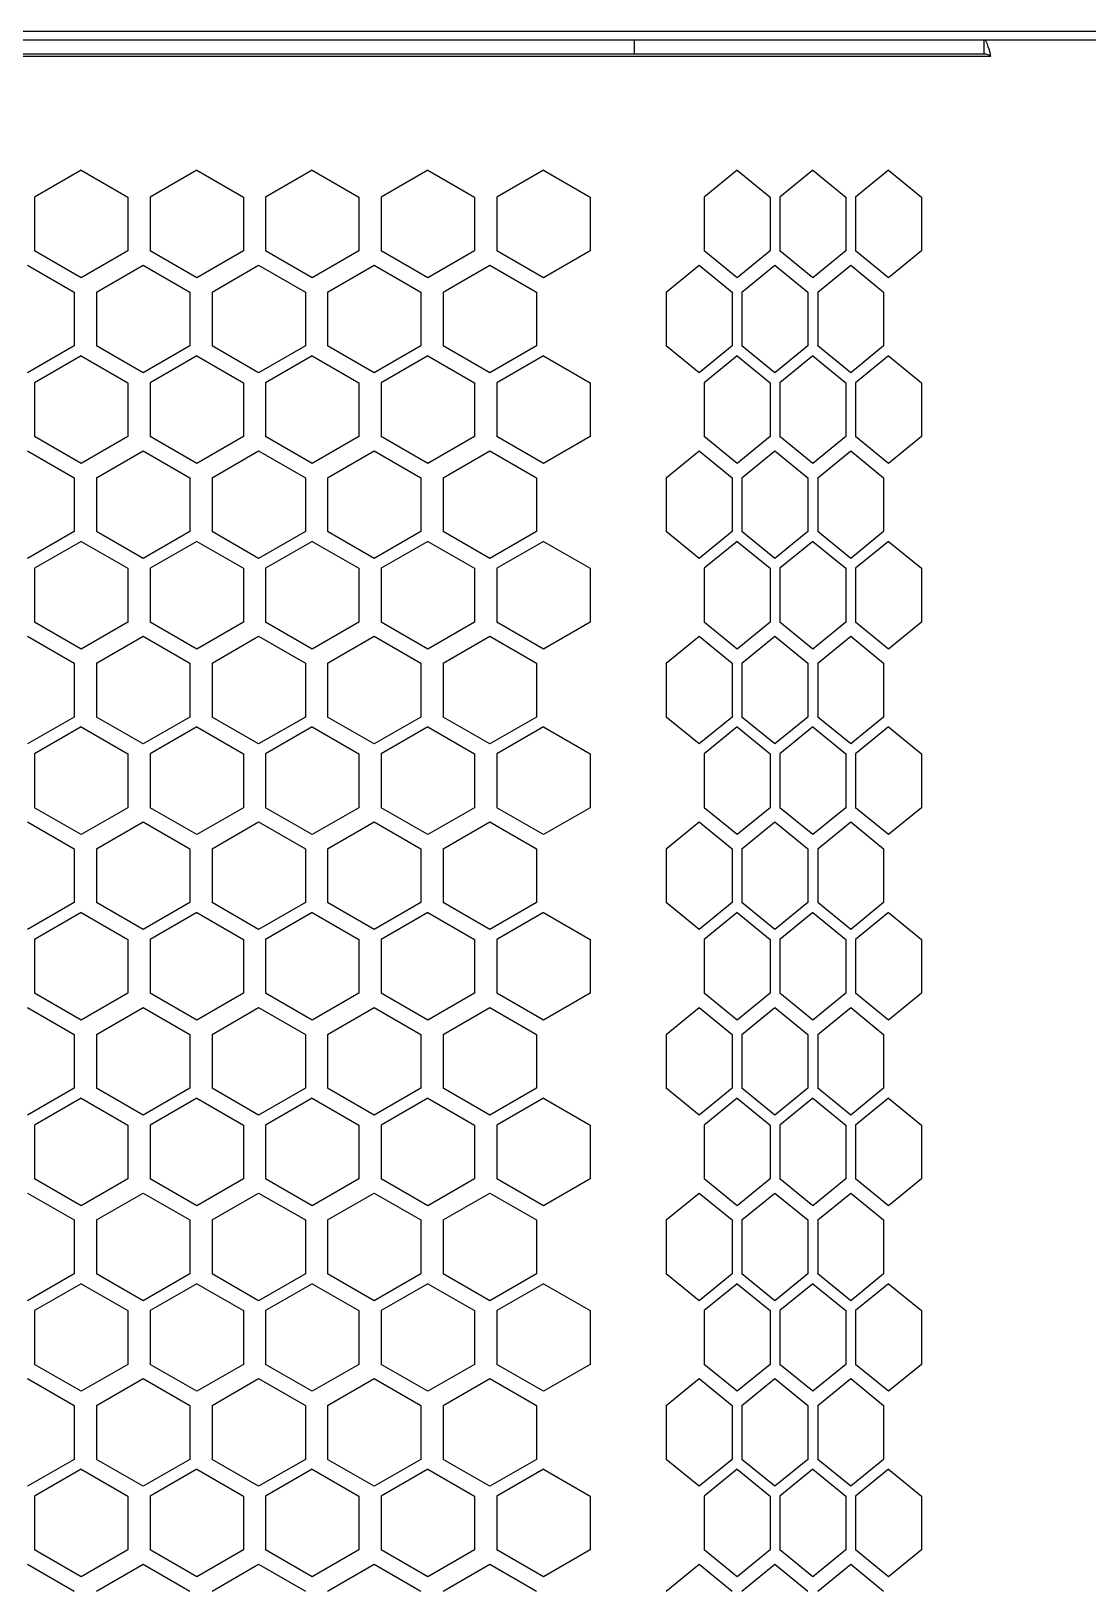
# Model space of a CAD drawing. Header units: millimetres. Extents: x 55614 to 110757, y -66981 to -47484.
# Drawn here: x 78667.3 to 78758, y -50333.7 to -50200.4 of the extents above; entities that cross this region are included whole.
import ezdxf

# ---------------------------------------------------------------- set-up
doc = ezdxf.new("R2010")
doc.units = ezdxf.units.MM
doc.layers.add('4209-0510_0', color=7, linetype='Continuous')
doc.layers.add('4215-0412-2-1_0', color=7, linetype='Continuous')
doc.layers.add('THICK', color=7, linetype='Continuous', lineweight=0)

# ---------------------------------------------------------------- blocks, each defined once
blk = doc.blocks.new('RU67I6756')
at = {"layer": '4209-0510_0', "color": 0, "linetype": 'Continuous'}
blk.add_line((25327.13, 16590.1), (25933.13, 16590.1), dxfattribs=at)
at = {"layer": '4215-0412-2-1_0', "color": 0, "linetype": 'Continuous'}
for p, q in [((25319.93, 16589.35), (25940.19, 16589.35)), ((25419.93, 16588.15), (25419.93, 16589.35)), ((25449.93, 16588.15), (25449.93, 16589.35)), ((25283.98, 16587.95), (25450.51, 16587.95)), ((25319.93, 16588.15), (25449.93, 16588.15)), ((25372.42, 16578.15), (25368.42, 16575.84)), ((25372.42, 16578.15), (25376.43, 16575.84)), ((25382.34, 16578.15), (25378.34, 16575.84)), ((25382.34, 16578.15), (25386.35, 16575.84)), ((25392.26, 16578.15), (25388.26, 16575.84)), ((25392.26, 16578.15), (25396.27, 16575.84)), ((25402.18, 16578.15), (25398.18, 16575.84)), ((25402.18, 16578.15), (25406.19, 16575.84)), ((25412.1, 16578.15), (25408.1, 16575.84)), ((25412.1, 16578.15), (25416.11, 16575.84)), ((25428.73, 16578.15), (25425.9, 16575.84)), ((25428.73, 16578.15), (25431.56, 16575.84)), ((25435.23, 16578.15), (25432.4, 16575.84)), ((25435.23, 16578.15), (25438.06, 16575.84)), ((25441.74, 16578.15), (25438.91, 16575.84)), ((25441.74, 16578.15), (25444.57, 16575.84)), ((25368.42, 16575.84), (25368.42, 16571.22)), ((25376.43, 16575.84), (25376.43, 16571.22)), ((25378.34, 16575.84), (25378.34, 16571.22)), ((25386.35, 16575.84), (25386.35, 16571.22)), ((25388.26, 16575.84), (25388.26, 16571.22)), ((25396.27, 16575.84), (25396.27, 16571.22)), ((25398.18, 16575.84), (25398.18, 16571.22)), ((25406.19, 16575.84), (25406.19, 16571.22)), ((25408.1, 16575.84), (25408.1, 16571.22)), ((25416.11, 16575.84), (25416.11, 16571.22)), ((25425.9, 16575.84), (25425.9, 16571.22)), ((25431.56, 16575.84), (25431.56, 16571.22)), ((25432.4, 16575.84), (25432.4, 16571.22)), ((25438.06, 16575.84), (25438.06, 16571.22)), ((25438.91, 16575.84), (25438.91, 16571.22)), ((25444.57, 16575.84), (25444.57, 16571.22)), ((25372.42, 16568.91), (25368.42, 16571.22)), ((25376.43, 16571.22), (25372.42, 16568.91)), ((25382.34, 16568.91), (25378.34, 16571.22)), ((25386.35, 16571.22), (25382.34, 16568.91)), ((25392.26, 16568.91), (25388.26, 16571.22)), ((25396.27, 16571.22), (25392.26, 16568.91)), ((25402.18, 16568.91), (25398.18, 16571.22)), ((25406.19, 16571.22), (25402.18, 16568.91)), ((25412.1, 16568.91), (25408.1, 16571.22)), ((25416.11, 16571.22), (25412.1, 16568.91)), ((25428.73, 16568.91), (25425.9, 16571.22)), ((25431.56, 16571.22), (25428.73, 16568.91)), ((25435.23, 16568.91), (25432.4, 16571.22)), ((25438.06, 16571.22), (25435.23, 16568.91)), ((25441.74, 16568.91), (25438.91, 16571.22)), ((25444.57, 16571.22), (25441.74, 16568.91)), ((25367.82, 16570), (25371.83, 16567.69)), ((25373.74, 16567.69), (25377.74, 16570)), ((25377.74, 16570), (25381.75, 16567.69)), ((25383.66, 16567.69), (25387.66, 16570)), ((25387.66, 16570), (25391.67, 16567.69)), ((25393.58, 16567.69), (25397.58, 16570)), ((25397.58, 16570), (25401.59, 16567.69)), ((25403.5, 16567.69), (25407.5, 16570)), ((25407.5, 16570), (25411.51, 16567.69)), ((25422.65, 16567.69), (25425.47, 16570)), ((25425.47, 16570), (25428.3, 16567.69)), ((25429.15, 16567.69), (25431.98, 16570)), ((25431.98, 16570), (25434.81, 16567.69)), ((25435.66, 16567.69), (25438.49, 16570)), ((25438.49, 16570), (25441.31, 16567.69)), ((25371.83, 16567.69), (25371.83, 16563.07)), ((25373.74, 16567.69), (25373.74, 16563.07)), ((25381.75, 16567.69), (25381.75, 16563.07)), ((25383.66, 16567.69), (25383.66, 16563.07)), ((25391.67, 16567.69), (25391.67, 16563.07)), ((25393.58, 16567.69), (25393.58, 16563.07)), ((25401.59, 16567.69), (25401.59, 16563.07)), ((25403.5, 16567.69), (25403.5, 16563.07)), ((25411.51, 16567.69), (25411.51, 16563.07)), ((25422.65, 16567.69), (25422.65, 16563.07)), ((25428.3, 16567.69), (25428.3, 16563.07)), ((25429.15, 16567.69), (25429.15, 16563.07)), ((25434.81, 16567.69), (25434.81, 16563.07)), ((25435.66, 16567.69), (25435.66, 16563.07)), ((25441.31, 16567.69), (25441.31, 16563.07)), ((25371.83, 16563.07), (25367.82, 16560.76)), ((25372.42, 16562.22), (25368.42, 16559.91)), ((25372.42, 16562.22), (25376.43, 16559.91)), ((25377.74, 16560.76), (25373.74, 16563.07)), ((25381.75, 16563.07), (25377.74, 16560.76)), ((25382.34, 16562.22), (25378.34, 16559.91)), ((25382.34, 16562.22), (25386.35, 16559.91)), ((25387.66, 16560.76), (25383.66, 16563.07)), ((25391.67, 16563.07), (25387.66, 16560.76)), ((25392.26, 16562.22), (25388.26, 16559.91)), ((25392.26, 16562.22), (25396.27, 16559.91)), ((25397.58, 16560.76), (25393.58, 16563.07)), ((25401.59, 16563.07), (25397.58, 16560.76)), ((25402.18, 16562.22), (25398.18, 16559.91)), ((25402.18, 16562.22), (25406.19, 16559.91)), ((25407.5, 16560.76), (25403.5, 16563.07)), ((25411.51, 16563.07), (25407.5, 16560.76)), ((25412.1, 16562.22), (25408.1, 16559.91)), ((25412.1, 16562.22), (25416.11, 16559.91)), ((25425.47, 16560.76), (25422.65, 16563.07)), ((25428.3, 16563.07), (25425.47, 16560.76)), ((25428.73, 16562.22), (25425.9, 16559.91)), ((25428.73, 16562.22), (25431.56, 16559.91)), ((25431.98, 16560.76), (25429.15, 16563.07)), ((25434.81, 16563.07), (25431.98, 16560.76)), ((25435.23, 16562.22), (25432.4, 16559.91)), ((25435.23, 16562.22), (25438.06, 16559.91)), ((25438.49, 16560.76), (25435.66, 16563.07)), ((25441.31, 16563.07), (25438.49, 16560.76)), ((25441.74, 16562.22), (25438.91, 16559.91)), ((25441.74, 16562.22), (25444.57, 16559.91)), ((25368.42, 16559.91), (25368.42, 16555.29)), ((25376.43, 16559.91), (25376.43, 16555.29)), ((25378.34, 16559.91), (25378.34, 16555.29)), ((25386.35, 16559.91), (25386.35, 16555.29)), ((25388.26, 16559.91), (25388.26, 16555.29)), ((25396.27, 16559.91), (25396.27, 16555.29)), ((25398.18, 16559.91), (25398.18, 16555.29)), ((25406.19, 16559.91), (25406.19, 16555.29)), ((25408.1, 16559.91), (25408.1, 16555.29)), ((25416.11, 16559.91), (25416.11, 16555.29)), ((25425.9, 16559.91), (25425.9, 16555.29)), ((25431.56, 16559.91), (25431.56, 16555.29)), ((25432.4, 16559.91), (25432.4, 16555.29)), ((25438.06, 16559.91), (25438.06, 16555.29)), ((25438.91, 16559.91), (25438.91, 16555.29)), ((25444.57, 16559.91), (25444.57, 16555.29)), ((25372.42, 16552.98), (25368.42, 16555.29)), ((25376.43, 16555.29), (25372.42, 16552.98)), ((25382.34, 16552.98), (25378.34, 16555.29)), ((25386.35, 16555.29), (25382.34, 16552.98)), ((25392.26, 16552.98), (25388.26, 16555.29)), ((25396.27, 16555.29), (25392.26, 16552.98)), ((25402.18, 16552.98), (25398.18, 16555.29)), ((25406.19, 16555.29), (25402.18, 16552.98)), ((25412.1, 16552.98), (25408.1, 16555.29)), ((25416.11, 16555.29), (25412.1, 16552.98)), ((25428.73, 16552.98), (25425.9, 16555.29)), ((25431.56, 16555.29), (25428.73, 16552.98)), ((25435.23, 16552.98), (25432.4, 16555.29)), ((25438.06, 16555.29), (25435.23, 16552.98)), ((25441.74, 16552.98), (25438.91, 16555.29)), ((25444.57, 16555.29), (25441.74, 16552.98)), ((25367.82, 16554.07), (25371.83, 16551.76)), ((25373.74, 16551.76), (25377.74, 16554.07)), ((25377.74, 16554.07), (25381.75, 16551.76)), ((25383.66, 16551.76), (25387.66, 16554.07)), ((25387.66, 16554.07), (25391.67, 16551.76)), ((25393.58, 16551.76), (25397.58, 16554.07)), ((25397.58, 16554.07), (25401.59, 16551.76)), ((25403.5, 16551.76), (25407.5, 16554.07)), ((25407.5, 16554.07), (25411.51, 16551.76)), ((25422.65, 16551.76), (25425.47, 16554.07)), ((25425.47, 16554.07), (25428.3, 16551.76)), ((25429.15, 16551.76), (25431.98, 16554.07)), ((25431.98, 16554.07), (25434.81, 16551.76)), ((25435.66, 16551.76), (25438.49, 16554.07)), ((25438.49, 16554.07), (25441.31, 16551.76)), ((25371.83, 16551.76), (25371.83, 16547.14)), ((25373.74, 16551.76), (25373.74, 16547.14)), ((25381.75, 16551.76), (25381.75, 16547.14)), ((25383.66, 16551.76), (25383.66, 16547.14)), ((25391.67, 16551.76), (25391.67, 16547.14)), ((25393.58, 16551.76), (25393.58, 16547.14)), ((25401.59, 16551.76), (25401.59, 16547.14)), ((25403.5, 16551.76), (25403.5, 16547.14)), ((25411.51, 16551.76), (25411.51, 16547.14)), ((25422.65, 16551.76), (25422.65, 16547.14)), ((25428.3, 16551.76), (25428.3, 16547.14)), ((25429.15, 16551.76), (25429.15, 16547.14)), ((25434.81, 16551.76), (25434.81, 16547.14)), ((25435.66, 16551.76), (25435.66, 16547.14)), ((25441.31, 16551.76), (25441.31, 16547.14)), ((25371.83, 16547.14), (25367.82, 16544.83)), ((25377.74, 16544.83), (25373.74, 16547.14)), ((25381.75, 16547.14), (25377.74, 16544.83)), ((25387.66, 16544.83), (25383.66, 16547.14)), ((25391.67, 16547.14), (25387.66, 16544.83)), ((25397.58, 16544.83), (25393.58, 16547.14)), ((25401.59, 16547.14), (25397.58, 16544.83)), ((25407.5, 16544.83), (25403.5, 16547.14)), ((25411.51, 16547.14), (25407.5, 16544.83)), ((25425.47, 16544.83), (25422.65, 16547.14)), ((25428.3, 16547.14), (25425.47, 16544.83)), ((25431.98, 16544.83), (25429.15, 16547.14)), ((25434.81, 16547.14), (25431.98, 16544.83)), ((25438.49, 16544.83), (25435.66, 16547.14)), ((25441.31, 16547.14), (25438.49, 16544.83)), ((25372.42, 16546.29), (25368.42, 16543.98)), ((25372.42, 16546.29), (25376.43, 16543.98)), ((25382.34, 16546.29), (25378.34, 16543.98)), ((25382.34, 16546.29), (25386.35, 16543.98)), ((25392.26, 16546.29), (25388.26, 16543.98)), ((25392.26, 16546.29), (25396.27, 16543.98)), ((25402.18, 16546.29), (25398.18, 16543.98)), ((25402.18, 16546.29), (25406.19, 16543.98)), ((25412.1, 16546.29), (25408.1, 16543.98)), ((25412.1, 16546.29), (25416.11, 16543.98)), ((25428.73, 16546.29), (25425.9, 16543.98)), ((25428.73, 16546.29), (25431.56, 16543.98)), ((25435.23, 16546.29), (25432.4, 16543.98)), ((25435.23, 16546.29), (25438.06, 16543.98)), ((25441.74, 16546.29), (25438.91, 16543.98)), ((25441.74, 16546.29), (25444.57, 16543.98)), ((25368.42, 16543.98), (25368.42, 16539.36)), ((25376.43, 16543.98), (25376.43, 16539.36)), ((25378.34, 16543.98), (25378.34, 16539.36)), ((25386.35, 16543.98), (25386.35, 16539.36)), ((25388.26, 16543.98), (25388.26, 16539.36)), ((25396.27, 16543.98), (25396.27, 16539.36)), ((25398.18, 16543.98), (25398.18, 16539.36)), ((25406.19, 16543.98), (25406.19, 16539.36)), ((25408.1, 16543.98), (25408.1, 16539.36)), ((25416.11, 16543.98), (25416.11, 16539.36)), ((25425.9, 16543.98), (25425.9, 16539.36)), ((25431.56, 16543.98), (25431.56, 16539.36)), ((25432.4, 16543.98), (25432.4, 16539.36)), ((25438.06, 16543.98), (25438.06, 16539.36)), ((25438.91, 16543.98), (25438.91, 16539.36)), ((25444.57, 16543.98), (25444.57, 16539.36)), ((25372.42, 16537.05), (25368.42, 16539.36)), ((25376.43, 16539.36), (25372.42, 16537.05)), ((25382.34, 16537.05), (25378.34, 16539.36)), ((25386.35, 16539.36), (25382.34, 16537.05)), ((25392.26, 16537.05), (25388.26, 16539.36)), ((25396.27, 16539.36), (25392.26, 16537.05)), ((25402.18, 16537.05), (25398.18, 16539.36)), ((25406.19, 16539.36), (25402.18, 16537.05)), ((25412.1, 16537.05), (25408.1, 16539.36)), ((25416.11, 16539.36), (25412.1, 16537.05)), ((25428.73, 16537.05), (25425.9, 16539.36)), ((25431.56, 16539.36), (25428.73, 16537.05)), ((25435.23, 16537.05), (25432.4, 16539.36)), ((25438.06, 16539.36), (25435.23, 16537.05)), ((25441.74, 16537.05), (25438.91, 16539.36)), ((25444.57, 16539.36), (25441.74, 16537.05)), ((25367.82, 16538.14), (25371.83, 16535.83)), ((25373.74, 16535.83), (25377.74, 16538.14)), ((25377.74, 16538.14), (25381.75, 16535.83)), ((25383.66, 16535.83), (25387.66, 16538.14)), ((25387.66, 16538.14), (25391.67, 16535.83)), ((25393.58, 16535.83), (25397.58, 16538.14)), ((25397.58, 16538.14), (25401.59, 16535.83)), ((25403.5, 16535.83), (25407.5, 16538.14)), ((25407.5, 16538.14), (25411.51, 16535.83)), ((25422.65, 16535.83), (25425.47, 16538.14)), ((25425.47, 16538.14), (25428.3, 16535.83)), ((25429.15, 16535.83), (25431.98, 16538.14)), ((25431.98, 16538.14), (25434.81, 16535.83)), ((25435.66, 16535.83), (25438.49, 16538.14)), ((25438.49, 16538.14), (25441.31, 16535.83)), ((25371.83, 16535.83), (25371.83, 16531.21)), ((25373.74, 16535.83), (25373.74, 16531.21)), ((25381.75, 16535.83), (25381.75, 16531.21)), ((25383.66, 16535.83), (25383.66, 16531.21)), ((25391.67, 16535.83), (25391.67, 16531.21)), ((25393.58, 16535.83), (25393.58, 16531.21)), ((25401.59, 16535.83), (25401.59, 16531.21)), ((25403.5, 16535.83), (25403.5, 16531.21)), ((25411.51, 16535.83), (25411.51, 16531.21)), ((25422.65, 16535.83), (25422.65, 16531.21)), ((25428.3, 16535.83), (25428.3, 16531.21)), ((25429.15, 16535.83), (25429.15, 16531.21)), ((25434.81, 16535.83), (25434.81, 16531.21)), ((25435.66, 16535.83), (25435.66, 16531.21)), ((25441.31, 16535.83), (25441.31, 16531.21)), ((25371.83, 16531.21), (25367.82, 16528.9)), ((25377.74, 16528.9), (25373.74, 16531.21)), ((25381.75, 16531.21), (25377.74, 16528.9)), ((25387.66, 16528.9), (25383.66, 16531.21)), ((25391.67, 16531.21), (25387.66, 16528.9)), ((25397.58, 16528.9), (25393.58, 16531.21)), ((25401.59, 16531.21), (25397.58, 16528.9)), ((25407.5, 16528.9), (25403.5, 16531.21)), ((25411.51, 16531.21), (25407.5, 16528.9)), ((25425.47, 16528.9), (25422.65, 16531.21)), ((25428.3, 16531.21), (25425.47, 16528.9)), ((25431.98, 16528.9), (25429.15, 16531.21)), ((25434.81, 16531.21), (25431.98, 16528.9)), ((25438.49, 16528.9), (25435.66, 16531.21)), ((25441.31, 16531.21), (25438.49, 16528.9)), ((25372.42, 16530.36), (25368.42, 16528.05)), ((25372.42, 16530.36), (25376.43, 16528.05)), ((25382.34, 16530.36), (25378.34, 16528.05)), ((25382.34, 16530.36), (25386.35, 16528.05)), ((25392.26, 16530.36), (25388.26, 16528.05)), ((25392.26, 16530.36), (25396.27, 16528.05)), ((25402.18, 16530.36), (25398.18, 16528.05)), ((25402.18, 16530.36), (25406.19, 16528.05)), ((25412.1, 16530.36), (25408.1, 16528.05)), ((25412.1, 16530.36), (25416.11, 16528.05)), ((25428.73, 16530.36), (25425.9, 16528.05)), ((25428.73, 16530.36), (25431.56, 16528.05)), ((25435.23, 16530.36), (25432.4, 16528.05)), ((25435.23, 16530.36), (25438.06, 16528.05)), ((25441.74, 16530.36), (25438.91, 16528.05)), ((25441.74, 16530.36), (25444.57, 16528.05)), ((25368.42, 16528.05), (25368.42, 16523.43)), ((25376.43, 16528.05), (25376.43, 16523.43)), ((25378.34, 16528.05), (25378.34, 16523.43)), ((25386.35, 16528.05), (25386.35, 16523.43)), ((25388.26, 16528.05), (25388.26, 16523.43)), ((25396.27, 16528.05), (25396.27, 16523.43)), ((25398.18, 16528.05), (25398.18, 16523.43)), ((25406.19, 16528.05), (25406.19, 16523.43)), ((25408.1, 16528.05), (25408.1, 16523.43)), ((25416.11, 16528.05), (25416.11, 16523.43)), ((25425.9, 16528.05), (25425.9, 16523.43)), ((25431.56, 16528.05), (25431.56, 16523.43)), ((25432.4, 16528.05), (25432.4, 16523.43)), ((25438.06, 16528.05), (25438.06, 16523.43)), ((25438.91, 16528.05), (25438.91, 16523.43)), ((25444.57, 16528.05), (25444.57, 16523.43)), ((25372.42, 16521.12), (25368.42, 16523.43)), ((25376.43, 16523.43), (25372.42, 16521.12)), ((25382.34, 16521.12), (25378.34, 16523.43)), ((25386.35, 16523.43), (25382.34, 16521.12)), ((25392.26, 16521.12), (25388.26, 16523.43)), ((25396.27, 16523.43), (25392.26, 16521.12)), ((25402.18, 16521.12), (25398.18, 16523.43)), ((25406.19, 16523.43), (25402.18, 16521.12)), ((25412.1, 16521.12), (25408.1, 16523.43)), ((25416.11, 16523.43), (25412.1, 16521.12)), ((25428.73, 16521.12), (25425.9, 16523.43)), ((25431.56, 16523.43), (25428.73, 16521.12)), ((25435.23, 16521.12), (25432.4, 16523.43)), ((25438.06, 16523.43), (25435.23, 16521.12)), ((25441.74, 16521.12), (25438.91, 16523.43)), ((25444.57, 16523.43), (25441.74, 16521.12)), ((25367.82, 16522.21), (25371.83, 16519.9)), ((25373.74, 16519.9), (25377.74, 16522.21)), ((25377.74, 16522.21), (25381.75, 16519.9)), ((25383.66, 16519.9), (25387.66, 16522.21)), ((25387.66, 16522.21), (25391.67, 16519.9)), ((25393.58, 16519.9), (25397.58, 16522.21)), ((25397.58, 16522.21), (25401.59, 16519.9)), ((25403.5, 16519.9), (25407.5, 16522.21)), ((25407.5, 16522.21), (25411.51, 16519.9)), ((25422.65, 16519.9), (25425.47, 16522.21)), ((25425.47, 16522.21), (25428.3, 16519.9)), ((25429.15, 16519.9), (25431.98, 16522.21)), ((25431.98, 16522.21), (25434.81, 16519.9)), ((25435.66, 16519.9), (25438.49, 16522.21)), ((25438.49, 16522.21), (25441.31, 16519.9)), ((25371.83, 16519.9), (25371.83, 16515.28)), ((25373.74, 16519.9), (25373.74, 16515.28)), ((25381.75, 16519.9), (25381.75, 16515.28)), ((25383.66, 16519.9), (25383.66, 16515.28)), ((25391.67, 16519.9), (25391.67, 16515.28)), ((25393.58, 16519.9), (25393.58, 16515.28)), ((25401.59, 16519.9), (25401.59, 16515.28)), ((25403.5, 16519.9), (25403.5, 16515.28)), ((25411.51, 16519.9), (25411.51, 16515.28)), ((25422.65, 16519.9), (25422.65, 16515.28)), ((25428.3, 16519.9), (25428.3, 16515.28)), ((25429.15, 16519.9), (25429.15, 16515.28)), ((25434.81, 16519.9), (25434.81, 16515.28)), ((25435.66, 16519.9), (25435.66, 16515.28)), ((25441.31, 16519.9), (25441.31, 16515.28)), ((25371.83, 16515.28), (25367.82, 16512.97)), ((25377.74, 16512.97), (25373.74, 16515.28)), ((25381.75, 16515.28), (25377.74, 16512.97)), ((25387.66, 16512.97), (25383.66, 16515.28)), ((25391.67, 16515.28), (25387.66, 16512.97)), ((25397.58, 16512.97), (25393.58, 16515.28)), ((25401.59, 16515.28), (25397.58, 16512.97)), ((25407.5, 16512.97), (25403.5, 16515.28)), ((25411.51, 16515.28), (25407.5, 16512.97)), ((25425.47, 16512.97), (25422.65, 16515.28)), ((25428.3, 16515.28), (25425.47, 16512.97)), ((25431.98, 16512.97), (25429.15, 16515.28)), ((25434.81, 16515.28), (25431.98, 16512.97)), ((25438.49, 16512.97), (25435.66, 16515.28)), ((25441.31, 16515.28), (25438.49, 16512.97)), ((25372.42, 16514.43), (25368.42, 16512.12)), ((25372.42, 16514.43), (25376.43, 16512.12)), ((25382.34, 16514.43), (25378.34, 16512.12)), ((25382.34, 16514.43), (25386.35, 16512.12)), ((25392.26, 16514.43), (25388.26, 16512.12)), ((25392.26, 16514.43), (25396.27, 16512.12)), ((25402.18, 16514.43), (25398.18, 16512.12)), ((25402.18, 16514.43), (25406.19, 16512.12)), ((25412.1, 16514.43), (25408.1, 16512.12)), ((25412.1, 16514.43), (25416.11, 16512.12)), ((25428.73, 16514.43), (25425.9, 16512.12)), ((25428.73, 16514.43), (25431.56, 16512.12)), ((25435.23, 16514.43), (25432.4, 16512.12)), ((25435.23, 16514.43), (25438.06, 16512.12)), ((25441.74, 16514.43), (25438.91, 16512.12)), ((25441.74, 16514.43), (25444.57, 16512.12)), ((25368.42, 16512.12), (25368.42, 16507.5)), ((25376.43, 16512.12), (25376.43, 16507.5)), ((25378.34, 16512.12), (25378.34, 16507.5)), ((25386.35, 16512.12), (25386.35, 16507.5)), ((25388.26, 16512.12), (25388.26, 16507.5)), ((25396.27, 16512.12), (25396.27, 16507.5)), ((25398.18, 16512.12), (25398.18, 16507.5)), ((25406.19, 16512.12), (25406.19, 16507.5)), ((25408.1, 16512.12), (25408.1, 16507.5)), ((25416.11, 16512.12), (25416.11, 16507.5)), ((25425.9, 16512.12), (25425.9, 16507.5)), ((25431.56, 16512.12), (25431.56, 16507.5)), ((25432.4, 16512.12), (25432.4, 16507.5)), ((25438.06, 16512.12), (25438.06, 16507.5)), ((25438.91, 16512.12), (25438.91, 16507.5)), ((25444.57, 16512.12), (25444.57, 16507.5)), ((25372.42, 16505.19), (25368.42, 16507.5)), ((25376.43, 16507.5), (25372.42, 16505.19)), ((25382.34, 16505.19), (25378.34, 16507.5)), ((25386.35, 16507.5), (25382.34, 16505.19)), ((25392.26, 16505.19), (25388.26, 16507.5)), ((25396.27, 16507.5), (25392.26, 16505.19)), ((25402.18, 16505.19), (25398.18, 16507.5)), ((25406.19, 16507.5), (25402.18, 16505.19)), ((25412.1, 16505.19), (25408.1, 16507.5)), ((25416.11, 16507.5), (25412.1, 16505.19)), ((25428.73, 16505.19), (25425.9, 16507.5)), ((25431.56, 16507.5), (25428.73, 16505.19)), ((25435.23, 16505.19), (25432.4, 16507.5)), ((25438.06, 16507.5), (25435.23, 16505.19)), ((25441.74, 16505.19), (25438.91, 16507.5)), ((25444.57, 16507.5), (25441.74, 16505.19)), ((25367.82, 16506.28), (25371.83, 16503.97)), ((25373.74, 16503.97), (25377.74, 16506.28)), ((25377.74, 16506.28), (25381.75, 16503.97)), ((25383.66, 16503.97), (25387.66, 16506.28)), ((25387.66, 16506.28), (25391.67, 16503.97)), ((25393.58, 16503.97), (25397.58, 16506.28)), ((25397.58, 16506.28), (25401.59, 16503.97)), ((25403.5, 16503.97), (25407.5, 16506.28)), ((25407.5, 16506.28), (25411.51, 16503.97)), ((25422.65, 16503.97), (25425.47, 16506.28)), ((25425.47, 16506.28), (25428.3, 16503.97)), ((25429.15, 16503.97), (25431.98, 16506.28)), ((25431.98, 16506.28), (25434.81, 16503.97)), ((25435.66, 16503.97), (25438.49, 16506.28)), ((25438.49, 16506.28), (25441.31, 16503.97)), ((25371.83, 16503.97), (25371.83, 16499.35)), ((25373.74, 16503.97), (25373.74, 16499.35)), ((25381.75, 16503.97), (25381.75, 16499.35)), ((25383.66, 16503.97), (25383.66, 16499.35)), ((25391.67, 16503.97), (25391.67, 16499.35)), ((25393.58, 16503.97), (25393.58, 16499.35)), ((25401.59, 16503.97), (25401.59, 16499.35)), ((25403.5, 16503.97), (25403.5, 16499.35)), ((25411.51, 16503.97), (25411.51, 16499.35)), ((25422.65, 16503.97), (25422.65, 16499.35)), ((25428.3, 16503.97), (25428.3, 16499.35)), ((25429.15, 16503.97), (25429.15, 16499.35)), ((25434.81, 16503.97), (25434.81, 16499.35)), ((25435.66, 16503.97), (25435.66, 16499.35)), ((25441.31, 16503.97), (25441.31, 16499.35)), ((25371.83, 16499.35), (25367.82, 16497.04)), ((25377.74, 16497.04), (25373.74, 16499.35)), ((25381.75, 16499.35), (25377.74, 16497.04)), ((25387.66, 16497.04), (25383.66, 16499.35)), ((25391.67, 16499.35), (25387.66, 16497.04)), ((25397.58, 16497.04), (25393.58, 16499.35)), ((25401.59, 16499.35), (25397.58, 16497.04)), ((25407.5, 16497.04), (25403.5, 16499.35)), ((25411.51, 16499.35), (25407.5, 16497.04)), ((25425.47, 16497.04), (25422.65, 16499.35)), ((25428.3, 16499.35), (25425.47, 16497.04)), ((25431.98, 16497.04), (25429.15, 16499.35)), ((25434.81, 16499.35), (25431.98, 16497.04)), ((25438.49, 16497.04), (25435.66, 16499.35)), ((25441.31, 16499.35), (25438.49, 16497.04)), ((25372.42, 16498.5), (25368.42, 16496.19)), ((25372.42, 16498.5), (25376.43, 16496.19)), ((25382.34, 16498.5), (25378.34, 16496.19)), ((25382.34, 16498.5), (25386.35, 16496.19)), ((25392.26, 16498.5), (25388.26, 16496.19)), ((25392.26, 16498.5), (25396.27, 16496.19)), ((25402.18, 16498.5), (25398.18, 16496.19)), ((25402.18, 16498.5), (25406.19, 16496.19)), ((25412.1, 16498.5), (25408.1, 16496.19)), ((25412.1, 16498.5), (25416.11, 16496.19)), ((25428.73, 16498.5), (25425.9, 16496.19)), ((25428.73, 16498.5), (25431.56, 16496.19)), ((25435.23, 16498.5), (25432.4, 16496.19)), ((25435.23, 16498.5), (25438.06, 16496.19)), ((25441.74, 16498.5), (25438.91, 16496.19)), ((25441.74, 16498.5), (25444.57, 16496.19)), ((25368.42, 16496.19), (25368.42, 16491.57)), ((25376.43, 16496.19), (25376.43, 16491.57)), ((25378.34, 16496.19), (25378.34, 16491.57)), ((25386.35, 16496.19), (25386.35, 16491.57)), ((25388.26, 16496.19), (25388.26, 16491.57)), ((25396.27, 16496.19), (25396.27, 16491.57)), ((25398.18, 16496.19), (25398.18, 16491.57)), ((25406.19, 16496.19), (25406.19, 16491.57)), ((25408.1, 16496.19), (25408.1, 16491.57)), ((25416.11, 16496.19), (25416.11, 16491.57)), ((25425.9, 16496.19), (25425.9, 16491.57)), ((25431.56, 16496.19), (25431.56, 16491.57)), ((25432.4, 16496.19), (25432.4, 16491.57)), ((25438.06, 16496.19), (25438.06, 16491.57)), ((25438.91, 16496.19), (25438.91, 16491.57)), ((25444.57, 16496.19), (25444.57, 16491.57)), ((25372.42, 16489.26), (25368.42, 16491.57)), ((25376.43, 16491.57), (25372.42, 16489.26)), ((25382.34, 16489.26), (25378.34, 16491.57)), ((25386.35, 16491.57), (25382.34, 16489.26)), ((25392.26, 16489.26), (25388.26, 16491.57)), ((25396.27, 16491.57), (25392.26, 16489.26)), ((25402.18, 16489.26), (25398.18, 16491.57)), ((25406.19, 16491.57), (25402.18, 16489.26)), ((25412.1, 16489.26), (25408.1, 16491.57)), ((25416.11, 16491.57), (25412.1, 16489.26)), ((25428.73, 16489.26), (25425.9, 16491.57)), ((25431.56, 16491.57), (25428.73, 16489.26)), ((25435.23, 16489.26), (25432.4, 16491.57)), ((25438.06, 16491.57), (25435.23, 16489.26)), ((25441.74, 16489.26), (25438.91, 16491.57)), ((25444.57, 16491.57), (25441.74, 16489.26)), ((25367.82, 16490.35), (25371.83, 16488.04)), ((25373.74, 16488.04), (25377.74, 16490.35)), ((25377.74, 16490.35), (25381.75, 16488.04)), ((25383.66, 16488.04), (25387.66, 16490.35)), ((25387.66, 16490.35), (25391.67, 16488.04)), ((25393.58, 16488.04), (25397.58, 16490.35)), ((25397.58, 16490.35), (25401.59, 16488.04)), ((25403.5, 16488.04), (25407.5, 16490.35)), ((25407.5, 16490.35), (25411.51, 16488.04)), ((25422.65, 16488.04), (25425.47, 16490.35)), ((25425.47, 16490.35), (25428.3, 16488.04)), ((25429.15, 16488.04), (25431.98, 16490.35)), ((25431.98, 16490.35), (25434.81, 16488.04)), ((25435.66, 16488.04), (25438.49, 16490.35)), ((25438.49, 16490.35), (25441.31, 16488.04)), ((25371.83, 16488.04), (25371.83, 16483.42)), ((25373.74, 16488.04), (25373.74, 16483.42)), ((25381.75, 16488.04), (25381.75, 16483.42)), ((25383.66, 16488.04), (25383.66, 16483.42)), ((25391.67, 16488.04), (25391.67, 16483.42)), ((25393.58, 16488.04), (25393.58, 16483.42)), ((25401.59, 16488.04), (25401.59, 16483.42)), ((25403.5, 16488.04), (25403.5, 16483.42)), ((25411.51, 16488.04), (25411.51, 16483.42)), ((25422.65, 16488.04), (25422.65, 16483.42)), ((25428.3, 16488.04), (25428.3, 16483.42)), ((25429.15, 16488.04), (25429.15, 16483.42)), ((25434.81, 16488.04), (25434.81, 16483.42)), ((25435.66, 16488.04), (25435.66, 16483.42)), ((25441.31, 16488.04), (25441.31, 16483.42)), ((25371.83, 16483.42), (25367.82, 16481.11)), ((25377.74, 16481.11), (25373.74, 16483.42)), ((25381.75, 16483.42), (25377.74, 16481.11)), ((25387.66, 16481.11), (25383.66, 16483.42)), ((25391.67, 16483.42), (25387.66, 16481.11)), ((25397.58, 16481.11), (25393.58, 16483.42)), ((25401.59, 16483.42), (25397.58, 16481.11)), ((25407.5, 16481.11), (25403.5, 16483.42)), ((25411.51, 16483.42), (25407.5, 16481.11)), ((25425.47, 16481.11), (25422.65, 16483.42)), ((25428.3, 16483.42), (25425.47, 16481.11)), ((25431.98, 16481.11), (25429.15, 16483.42)), ((25434.81, 16483.42), (25431.98, 16481.11)), ((25438.49, 16481.11), (25435.66, 16483.42)), ((25441.31, 16483.42), (25438.49, 16481.11)), ((25372.42, 16482.57), (25368.42, 16480.26)), ((25372.42, 16482.57), (25376.43, 16480.26)), ((25382.34, 16482.57), (25378.34, 16480.26)), ((25382.34, 16482.57), (25386.35, 16480.26)), ((25392.26, 16482.57), (25388.26, 16480.26)), ((25392.26, 16482.57), (25396.27, 16480.26)), ((25402.18, 16482.57), (25398.18, 16480.26)), ((25402.18, 16482.57), (25406.19, 16480.26)), ((25412.1, 16482.57), (25408.1, 16480.26)), ((25412.1, 16482.57), (25416.11, 16480.26)), ((25428.73, 16482.57), (25425.9, 16480.26)), ((25428.73, 16482.57), (25431.56, 16480.26)), ((25435.23, 16482.57), (25432.4, 16480.26)), ((25435.23, 16482.57), (25438.06, 16480.26)), ((25441.74, 16482.57), (25438.91, 16480.26)), ((25441.74, 16482.57), (25444.57, 16480.26)), ((25368.42, 16480.26), (25368.42, 16475.64)), ((25376.43, 16480.26), (25376.43, 16475.64)), ((25378.34, 16480.26), (25378.34, 16475.64)), ((25386.35, 16480.26), (25386.35, 16475.64)), ((25388.26, 16480.26), (25388.26, 16475.64)), ((25396.27, 16480.26), (25396.27, 16475.64)), ((25398.18, 16480.26), (25398.18, 16475.64)), ((25406.19, 16480.26), (25406.19, 16475.64)), ((25408.1, 16480.26), (25408.1, 16475.64)), ((25416.11, 16480.26), (25416.11, 16475.64)), ((25425.9, 16480.26), (25425.9, 16475.64)), ((25431.56, 16480.26), (25431.56, 16475.64)), ((25432.4, 16480.26), (25432.4, 16475.64)), ((25438.06, 16480.26), (25438.06, 16475.64)), ((25438.91, 16480.26), (25438.91, 16475.64)), ((25444.57, 16480.26), (25444.57, 16475.64)), ((25372.42, 16473.33), (25368.42, 16475.64)), ((25376.43, 16475.64), (25372.42, 16473.33)), ((25382.34, 16473.33), (25378.34, 16475.64)), ((25386.35, 16475.64), (25382.34, 16473.33)), ((25392.26, 16473.33), (25388.26, 16475.64)), ((25396.27, 16475.64), (25392.26, 16473.33)), ((25402.18, 16473.33), (25398.18, 16475.64)), ((25406.19, 16475.64), (25402.18, 16473.33)), ((25412.1, 16473.33), (25408.1, 16475.64)), ((25416.11, 16475.64), (25412.1, 16473.33)), ((25428.73, 16473.33), (25425.9, 16475.64)), ((25431.56, 16475.64), (25428.73, 16473.33)), ((25435.23, 16473.33), (25432.4, 16475.64)), ((25438.06, 16475.64), (25435.23, 16473.33)), ((25441.74, 16473.33), (25438.91, 16475.64)), ((25444.57, 16475.64), (25441.74, 16473.33)), ((25367.82, 16474.42), (25371.83, 16472.11)), ((25373.74, 16472.11), (25377.74, 16474.42)), ((25377.74, 16474.42), (25381.75, 16472.11)), ((25383.66, 16472.11), (25387.66, 16474.42)), ((25387.66, 16474.42), (25391.67, 16472.11)), ((25393.58, 16472.11), (25397.58, 16474.42)), ((25397.58, 16474.42), (25401.59, 16472.11)), ((25403.5, 16472.11), (25407.5, 16474.42)), ((25407.5, 16474.42), (25411.51, 16472.11)), ((25422.65, 16472.11), (25425.47, 16474.42)), ((25425.47, 16474.42), (25428.3, 16472.11)), ((25429.15, 16472.11), (25431.98, 16474.42)), ((25431.98, 16474.42), (25434.81, 16472.11)), ((25435.66, 16472.11), (25438.49, 16474.42)), ((25438.49, 16474.42), (25441.31, 16472.11)), ((25371.83, 16472.11), (25371.83, 16467.49)), ((25373.74, 16472.11), (25373.74, 16467.49)), ((25381.75, 16472.11), (25381.75, 16467.49)), ((25383.66, 16472.11), (25383.66, 16467.49)), ((25391.67, 16472.11), (25391.67, 16467.49)), ((25393.58, 16472.11), (25393.58, 16467.49)), ((25401.59, 16472.11), (25401.59, 16467.49)), ((25403.5, 16472.11), (25403.5, 16467.49)), ((25411.51, 16472.11), (25411.51, 16467.49)), ((25422.65, 16472.11), (25422.65, 16467.49)), ((25428.3, 16472.11), (25428.3, 16467.49)), ((25429.15, 16472.11), (25429.15, 16467.49)), ((25434.81, 16472.11), (25434.81, 16467.49)), ((25435.66, 16472.11), (25435.66, 16467.49)), ((25441.31, 16472.11), (25441.31, 16467.49)), ((25371.83, 16467.49), (25367.82, 16465.18)), ((25377.74, 16465.18), (25373.74, 16467.49)), ((25381.75, 16467.49), (25377.74, 16465.18)), ((25387.66, 16465.18), (25383.66, 16467.49)), ((25391.67, 16467.49), (25387.66, 16465.18)), ((25397.58, 16465.18), (25393.58, 16467.49)), ((25401.59, 16467.49), (25397.58, 16465.18)), ((25407.5, 16465.18), (25403.5, 16467.49)), ((25411.51, 16467.49), (25407.5, 16465.18)), ((25425.47, 16465.18), (25422.65, 16467.49)), ((25428.3, 16467.49), (25425.47, 16465.18)), ((25431.98, 16465.18), (25429.15, 16467.49)), ((25434.81, 16467.49), (25431.98, 16465.18)), ((25438.49, 16465.18), (25435.66, 16467.49)), ((25441.31, 16467.49), (25438.49, 16465.18)), ((25372.42, 16466.64), (25368.42, 16464.33)), ((25372.42, 16466.64), (25376.43, 16464.33)), ((25382.34, 16466.64), (25378.34, 16464.33)), ((25382.34, 16466.64), (25386.35, 16464.33)), ((25392.26, 16466.64), (25388.26, 16464.33)), ((25392.26, 16466.64), (25396.27, 16464.33)), ((25402.18, 16466.64), (25398.18, 16464.33)), ((25402.18, 16466.64), (25406.19, 16464.33)), ((25412.1, 16466.64), (25408.1, 16464.33)), ((25412.1, 16466.64), (25416.11, 16464.33)), ((25428.73, 16466.64), (25425.9, 16464.33)), ((25428.73, 16466.64), (25431.56, 16464.33)), ((25435.23, 16466.64), (25432.4, 16464.33)), ((25435.23, 16466.64), (25438.06, 16464.33)), ((25441.74, 16466.64), (25438.91, 16464.33)), ((25441.74, 16466.64), (25444.57, 16464.33)), ((25368.42, 16464.33), (25368.42, 16459.71)), ((25376.43, 16464.33), (25376.43, 16459.71)), ((25378.34, 16464.33), (25378.34, 16459.71)), ((25386.35, 16464.33), (25386.35, 16459.71)), ((25388.26, 16464.33), (25388.26, 16459.71)), ((25396.27, 16464.33), (25396.27, 16459.71)), ((25398.18, 16464.33), (25398.18, 16459.71)), ((25406.19, 16464.33), (25406.19, 16459.71)), ((25408.1, 16464.33), (25408.1, 16459.71)), ((25416.11, 16464.33), (25416.11, 16459.71)), ((25425.9, 16464.33), (25425.9, 16459.71)), ((25431.56, 16464.33), (25431.56, 16459.71)), ((25432.4, 16464.33), (25432.4, 16459.71)), ((25438.06, 16464.33), (25438.06, 16459.71)), ((25438.91, 16464.33), (25438.91, 16459.71)), ((25444.57, 16464.33), (25444.57, 16459.71)), ((25372.42, 16457.4), (25368.42, 16459.71)), ((25376.43, 16459.71), (25372.42, 16457.4)), ((25382.34, 16457.4), (25378.34, 16459.71)), ((25386.35, 16459.71), (25382.34, 16457.4)), ((25392.26, 16457.4), (25388.26, 16459.71)), ((25396.27, 16459.71), (25392.26, 16457.4)), ((25402.18, 16457.4), (25398.18, 16459.71)), ((25406.19, 16459.71), (25402.18, 16457.4)), ((25412.1, 16457.4), (25408.1, 16459.71)), ((25416.11, 16459.71), (25412.1, 16457.4)), ((25428.73, 16457.4), (25425.9, 16459.71)), ((25431.56, 16459.71), (25428.73, 16457.4)), ((25435.23, 16457.4), (25432.4, 16459.71)), ((25438.06, 16459.71), (25435.23, 16457.4)), ((25441.74, 16457.4), (25438.91, 16459.71)), ((25444.57, 16459.71), (25441.74, 16457.4)), ((25367.82, 16458.49), (25371.83, 16456.18)), ((25373.74, 16456.18), (25377.74, 16458.49)), ((25377.74, 16458.49), (25381.75, 16456.18)), ((25383.66, 16456.18), (25387.66, 16458.49)), ((25387.66, 16458.49), (25391.67, 16456.18)), ((25393.58, 16456.18), (25397.58, 16458.49)), ((25397.58, 16458.49), (25401.59, 16456.18)), ((25403.5, 16456.18), (25407.5, 16458.49)), ((25407.5, 16458.49), (25411.51, 16456.18)), ((25422.65, 16456.18), (25425.47, 16458.49)), ((25425.47, 16458.49), (25428.3, 16456.18)), ((25429.15, 16456.18), (25431.98, 16458.49)), ((25431.98, 16458.49), (25434.81, 16456.18)), ((25435.66, 16456.18), (25438.49, 16458.49)), ((25438.49, 16458.49), (25441.31, 16456.18))]:
    blk.add_line(p, q, dxfattribs=at)
blk.add_arc((25376.08, 16568.39), 76.95, 14.7276, 14.8829, dxfattribs=at)
blk.add_open_spline([(25449.93, 16589.35), (25450.07, 16589.35), (25450.27, 16588.79), (25450.38, 16588.44), (25450.45, 16588.16)], degree=3, knots=[0, 0, 0, 0, 0.324698, 1, 1, 1, 1], dxfattribs=at)
blk.add_open_spline([(25449.93, 16588.15), (25450.13, 16588.15), (25450.33, 16588.05), (25450.51, 16587.95)], degree=3, dxfattribs=at)

msp = doc.modelspace()

# ---------------------------------------------------------------- block references
at = {"layer": 'THICK', "lineweight": -3}
msp.add_blockref('RU67I6756', (53299.141, -66790.529), dxfattribs=at)

doc.saveas('drawing.dxf')
